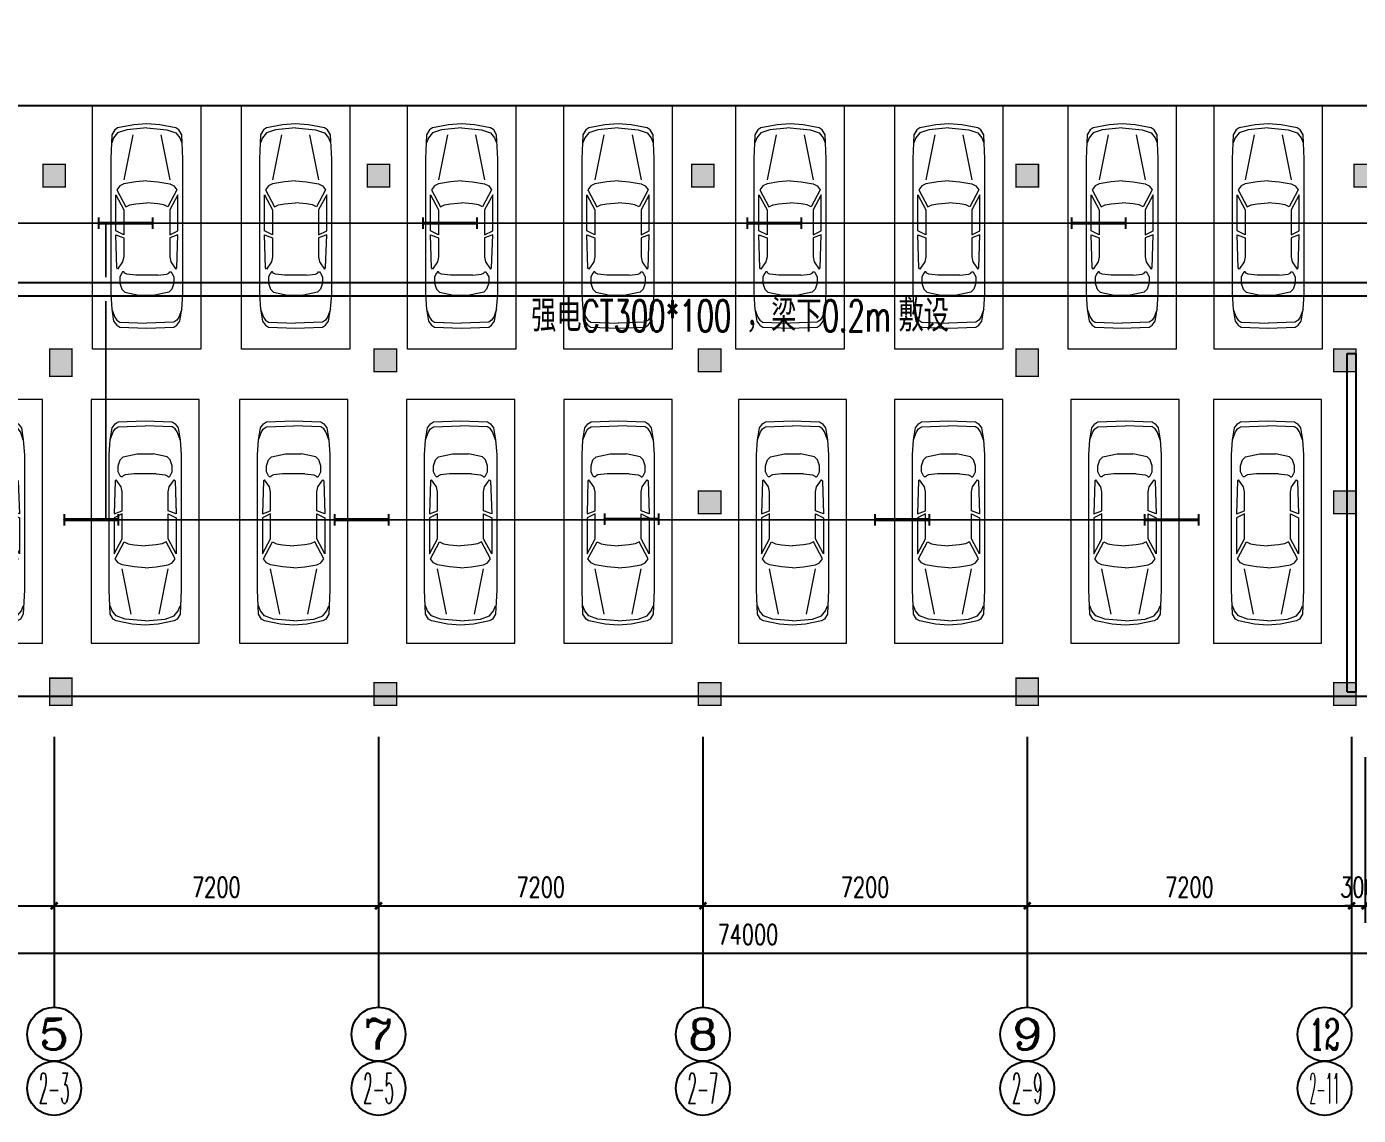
# Model space of a CAD drawing. Extents: x -6243262 to 3079315, y -2914302 to 172723.
# Drawn here: x -2154010 to -2124449, y -1016999 to -992844 of the extents above; entities that cross this region are included whole.
import ezdxf
from ezdxf.enums import TextEntityAlignment as Align

# ---------------------------------------------------------------- set-up
doc = ezdxf.new("R2010")
doc.units = 0
doc.header["$LTSCALE"] = 1000
for name, color, linetype in [('0-柱2', 6, 'Continuous'), ('0-柱网', 2, 'Continuous'), ('AXIS_TEXT', 7, 'Continuous'), ('CABLETRAY', 4, 'Continuous'), ('EQUIP-照明', 3, 'Continuous'), ('TEL_TEXT', 7, 'Continuous'), ('WIRE-照明', 1, 'Continuous')]:
    doc.layers.add(name, color=color, linetype=linetype)
doc.layers.add('车位', color=252, linetype='Continuous', lineweight=5)
doc.styles.add('_TCH_AXIS', font='COMPLEX', dxfattribs={"bigfont": 'GBCBIG'})
doc.styles.add('_TCH_DIM_T3', font='SIMPLEX', dxfattribs={"width": 0.705882, "bigfont": 'GBCBIG'})
doc.styles.add('_TEL_DIM', font='SIMPLEX', dxfattribs={"width": 0.8, "height": 3.5, "bigfont": 'HZTXT'})
doc.styles.add('COMPLEX', font='COMPLEX')
doc.styles.get("Standard").update_dxf_attribs({"font": 'gbenor.shx', "bigfont": 'gbcbig.shx'})
doc.dimstyles.new('_TCH_ARCH&&150', dxfattribs={"dimtxt": 446.25, "dimasz": 150, "dimexe": 375, "dimexo": 450, "dimgap": 189.375, "dimtad": 1, "dimdec": 0, "dimzin": 0, "dimdsep": 46, "dimtxsty": '_TCH_DIM_T3', "dimblk": 'ARCHTICK', "dimcen": 0.09, "dimclrt": 7, "dimazin": 2, "dimtfac": 1, "dimtdec": 0, "dimtix": 1, "dimtmove": 2, "dimatfit": 3, "dimfxl": 0, "dimtolj": 1, "dimtzin": 0, "dimarcsym": 0})

# ---------------------------------------------------------------- blocks, each defined once
blk = doc.blocks.new('chewei')
at = {"layer": '车位', "color": 0}
for p, q in [((49023, 154737), (49090, 154915)), ((49090, 154915), (49134, 154982)), ((49134, 154982), (49201, 155026)), ((49201, 155026), (49801, 155049)), ((50401, 155026), (49801, 155049)), ((50467, 154982), (50401, 155026)), ((50512, 154915), (50467, 154982)), ((50578, 154737), (50512, 154915)), ((49245, 154293), (49312, 154360)), ((49312, 154360), (49623, 154426)), ((49623, 154426), (49978, 154426)), ((50290, 154360), (49978, 154426)), ((50356, 154293), (50290, 154360)), ((49201, 154160), (49245, 154293)), ((49201, 154026), (49201, 154160)), ((49245, 153938), (49201, 154026)), ((50401, 154160), (50356, 154293)), ((50356, 153938), (50401, 154026)), ((50401, 154026), (50401, 154160)), ((49134, 153826), (49112, 153093)), ((49156, 153849), (49134, 153826)), ((49267, 153693), (49156, 153849)), ((49267, 153915), (49245, 153938)), ((49290, 153915), (49267, 153915)), ((49312, 153938), (49290, 153915)), ((49356, 153960), (49312, 153938)), ((49556, 153982), (49356, 153960)), ((50045, 153982), (49556, 153982)), ((50045, 153982), (50245, 153960)), ((50245, 153960), (50290, 153938)), ((50290, 153938), (50312, 153915)), ((50312, 153915), (50334, 153915)), ((50334, 153915), (50356, 153938)), ((50334, 153693), (50445, 153849)), ((50445, 153849), (50467, 153826)), ((50467, 153826), (50490, 153093)), ((49290, 153582), (49267, 153693)), ((49290, 153160), (49290, 153582)), ((50312, 153582), (50334, 153693)), ((50312, 153160), (50312, 153582)), ((49112, 153093), (49290, 153160)), ((50490, 153093), (50312, 153160)), ((49290, 153093), (49112, 153004)), ((49112, 153004), (49112, 152204)), ((49290, 152538), (49290, 153093)), ((50312, 153093), (50490, 153004)), ((50312, 152538), (50312, 153093)), ((50490, 153004), (50490, 152204)), ((49112, 152204), (49290, 152538)), ((50490, 152204), (50312, 152538)), ((49134, 152093), (49334, 152471)), ((49334, 152471), (49423, 152427)), ((49423, 152427), (49556, 152404)), ((49556, 152404), (49801, 152382)), ((50045, 152404), (49801, 152382)), ((50178, 152427), (50045, 152404)), ((50267, 152471), (50178, 152427)), ((50467, 152093), (50267, 152471)), ((49201, 152004), (49134, 152093)), ((49290, 151960), (49201, 152004)), ((49556, 151916), (49290, 151960)), ((50045, 151916), (50312, 151960)), ((50312, 151960), (50401, 152004)), ((50401, 152004), (50467, 152093)), ((49490, 150871), (49290, 151871)), ((49801, 151893), (49556, 151916)), ((49801, 151893), (50045, 151916)), ((50112, 150871), (50312, 151871)), ((49067, 150938), (49023, 151049)), ((49156, 150827), (49067, 150938)), ((49356, 150760), (49156, 150827)), ((50245, 150760), (50445, 150827)), ((50445, 150827), (50534, 150938)), ((50534, 150938), (50578, 151049)), ((49801, 150716), (49356, 150760)), ((49801, 150716), (50245, 150760))]:
    blk.add_line(p, q, dxfattribs=at)
for points in [[(48601, 150227), (51001, 150227), (51001, 155627), (48601, 155627)], [(50578, 154737), (50601, 154404), (50601, 151404), (50578, 150871), (50512, 150760), (50445, 150716), (50090, 150649), (49801, 150627), (49512, 150649), (49156, 150716), (49090, 150760), (49023, 150871), (49001, 151404), (49001, 154404), (49023, 154737), (49067, 155004), (49134, 155093), (49201, 155137), (49801, 155160), (50401, 155137), (50467, 155093), (50534, 155004)]]:
    blk.add_lwpolyline(points, close=True, dxfattribs=at)
blk = doc.blocks.new('0-柱2')
at = {"layer": '0-柱2'}
h = blk.add_hatch(color=0, dxfattribs=at)
h.dxf.hatch_style = 1
h.paths.add_polyline_path([(21450, 12000), (21950, 12000), (21950, 11500), (21450, 11500)])
h = blk.add_hatch(color=0, dxfattribs=at)
h.dxf.hatch_style = 1
h.paths.add_polyline_path([(28650, 12000), (29150, 12000), (29150, 11500), (28650, 11500)])
h = blk.add_hatch(color=0, dxfattribs=at)
h.dxf.hatch_style = 1
h.paths.add_polyline_path([(35850, 12000), (36350, 12000), (36350, 11500), (35850, 11500)])
h = blk.add_hatch(color=0, dxfattribs=at)
h.dxf.hatch_style = 1
h.paths.add_polyline_path([(43050, 12000), (43550, 12000), (43550, 11500), (43050, 11500)])
h = blk.add_hatch(color=0, dxfattribs=at)
h.dxf.hatch_style = 1
h.paths.add_polyline_path([(50550, 12000), (51050, 12000), (51050, 11500), (50550, 11500)])
at = {"layer": '0-柱2', "color": 0, "const_width": 30}
for points in [[(21450, 12000), (21950, 12000), (21950, 11500), (21450, 11500)], [(28650, 12000), (29150, 12000), (29150, 11500), (28650, 11500)], [(35850, 12000), (36350, 12000), (36350, 11500), (35850, 11500)], [(43050, 12000), (43550, 12000), (43550, 11500), (43050, 11500)], [(50550, 12000), (51050, 12000), (51050, 11500), (50550, 11500)]]:
    blk.add_lwpolyline(points, close=True, dxfattribs=at)
blk = doc.blocks.new('柱网22222')
at = {"layer": '0-柱网'}
h = blk.add_hatch(color=0, dxfattribs=at)
h.dxf.hatch_style = 1
h.paths.add_polyline_path([(97500, 330556), (98000, 330556), (98000, 330056), (97500, 330056)])
h = blk.add_hatch(color=0, dxfattribs=at)
h.dxf.hatch_style = 1
h.paths.add_polyline_path([(104550, 330556), (105050, 330556), (105050, 329956), (104550, 329956)])
h = blk.add_hatch(color=0, dxfattribs=at)
h.dxf.hatch_style = 1
h.paths.add_polyline_path([(111900, 330556), (112400, 330556), (112400, 329956), (111900, 329956)])
h = blk.add_hatch(color=0, dxfattribs=at)
h.dxf.hatch_style = 1
h.paths.add_polyline_path([(119100, 330556), (119600, 330556), (119600, 330056), (119100, 330056)])
h = blk.add_hatch(color=0, dxfattribs=at)
h.dxf.hatch_style = 1
h.paths.add_polyline_path([(126300, 330556), (126800, 330556), (126800, 330056), (126300, 330056)])
h = blk.add_hatch(color=0, dxfattribs=at)
h.dxf.hatch_style = 1
h.paths.add_polyline_path([(133350, 330556), (133850, 330556), (133850, 329956), (133350, 329956)])
h = blk.add_hatch(color=0, dxfattribs=at)
h.dxf.hatch_style = 1
h.paths.add_polyline_path([(140400, 330556), (140900, 330556), (140900, 330056), (140400, 330056)])
h = blk.add_hatch(color=0, dxfattribs=at)
h.dxf.hatch_style = 1
h.paths.add_polyline_path([(97500, 327406), (98000, 327406), (98000, 326906), (97500, 326906)])
h = blk.add_hatch(color=0, dxfattribs=at)
h.dxf.hatch_style = 1
h.paths.add_polyline_path([(104600, 327456), (105000, 327456), (105000, 326856), (104600, 326856)])
h = blk.add_hatch(color=0, dxfattribs=at)
h.dxf.hatch_style = 1
h.paths.add_polyline_path([(126300, 327406), (126800, 327406), (126800, 326906), (126300, 326906)])
h = blk.add_hatch(color=0, dxfattribs=at)
h.dxf.hatch_style = 1
h.paths.add_polyline_path([(140400, 327406), (140900, 327406), (140900, 326906), (140400, 326906)])
h = blk.add_hatch(color=0, dxfattribs=at)
h.dxf.hatch_style = 1
h.paths.add_polyline_path([(97500, 323156), (98000, 323156), (98000, 322656), (97500, 322656)])
h = blk.add_hatch(color=0, dxfattribs=at)
h.dxf.hatch_style = 1
h.paths.add_polyline_path([(104550, 323256), (105050, 323256), (105050, 322656), (104550, 322656)])
h = blk.add_hatch(color=0, dxfattribs=at)
h.dxf.hatch_style = 1
h.paths.add_polyline_path([(111900, 323256), (112400, 323256), (112400, 322656), (111900, 322656)])
h = blk.add_hatch(color=0, dxfattribs=at)
h.dxf.hatch_style = 1
h.paths.add_polyline_path([(119100, 323156), (119600, 323156), (119600, 322656), (119100, 322656)])
h = blk.add_hatch(color=0, dxfattribs=at)
h.dxf.hatch_style = 1
h.paths.add_polyline_path([(126300, 323156), (126800, 323156), (126800, 322656), (126300, 322656)])
h = blk.add_hatch(color=0, dxfattribs=at)
h.dxf.hatch_style = 1
h.paths.add_polyline_path([(133350, 323256), (133850, 323256), (133850, 322656), (133350, 322656)])
h = blk.add_hatch(color=0, dxfattribs=at)
h.dxf.hatch_style = 1
h.paths.add_polyline_path([(140400, 323156), (140900, 323156), (140900, 322656), (140400, 322656)])
at = {"layer": '0-柱网', "color": 0, "const_width": 30}
for points in [[(97500, 330556), (98000, 330556), (98000, 330056), (97500, 330056)], [(104550, 330556), (105050, 330556), (105050, 329956), (104550, 329956)], [(111900, 330556), (112400, 330556), (112400, 329956), (111900, 329956)], [(119100, 330556), (119600, 330556), (119600, 330056), (119100, 330056)], [(126300, 330556), (126800, 330556), (126800, 330056), (126300, 330056)], [(133350, 330556), (133850, 330556), (133850, 329956), (133350, 329956)], [(140400, 330556), (140900, 330556), (140900, 330056), (140400, 330056)], [(97500, 327406), (98000, 327406), (98000, 326906), (97500, 326906)], [(104600, 327456), (105000, 327456), (105000, 326856), (104600, 326856)], [(126300, 327406), (126800, 327406), (126800, 326906), (126300, 326906)], [(140400, 327406), (140900, 327406), (140900, 326906), (140400, 326906)], [(97500, 323156), (98000, 323156), (98000, 322656), (97500, 322656)], [(104550, 323256), (105050, 323256), (105050, 322656), (104550, 322656)], [(111900, 323256), (112400, 323256), (112400, 322656), (111900, 322656)], [(119100, 323156), (119600, 323156), (119600, 322656), (119100, 322656)], [(126300, 323156), (126800, 323156), (126800, 322656), (126300, 322656)], [(133350, 323256), (133850, 323256), (133850, 322656), (133350, 322656)], [(140400, 323156), (140900, 323156), (140900, 322656), (140400, 322656)]]:
    blk.add_lwpolyline(points, close=True, dxfattribs=at)
blk = doc.blocks.new('_ArchTick')
at = {"color": 0, "linetype": 'ByBlock', "const_width": 0.4}
blk.add_lwpolyline([(-0.5, -0.5), (0.5, 0.5)], dxfattribs=at)
blk = doc.blocks.new('*D566')
at = {"layer": '0-柱网', "color": 0, "lineweight": -2, "transparency": 16777216}
for p, q in [((1320574, -1195682), (1320574, -1200107)), ((1394574, -1195682), (1394574, -1200107)), ((1320574, -1199732), (1394574, -1199732))]:
    blk.add_line(p, q, dxfattribs=at)
at = {"layer": 'Defpoints', "color": 0, "transparency": 16777216}
for p in [(1320574, -1195232), (1394574, -1195232), (1394574, -1199732)]:
    blk.add_point(p, dxfattribs=at)
at = {"layer": '0-柱网', "color": 0, "lineweight": -2, "transparency": 16777216, "xscale": 150, "yscale": 150, "zscale": 150, "rotation": 180}
blk.add_blockref('_ArchTick', (1320574, -1199732), dxfattribs=at)
at = {"layer": '0-柱网', "color": 0, "lineweight": -2, "transparency": 16777216, "xscale": 150, "yscale": 150, "zscale": 150}
blk.add_blockref('_ArchTick', (1394574, -1199732), dxfattribs=at)
at = {"layer": '0-柱网', "color": 7, "transparency": 16777216, "insert": (1357574, -1199319), "char_height": 446.2, "attachment_point": 5, "style": '_TCH_DIM_T3'}
blk.add_mtext('\\A1;74000', dxfattribs=at)
blk = doc.blocks.new('*D572')
at = {"layer": '0-柱网', "color": 0, "lineweight": -2, "transparency": 16777216}
for p, q in [((1339174, -1195382), (1339174, -1199057)), ((1342174, -1195382), (1342174, -1199057)), ((1339174, -1198682), (1342174, -1198682))]:
    blk.add_line(p, q, dxfattribs=at)
at = {"layer": 'Defpoints', "color": 0, "transparency": 16777216}
for p in [(1339174, -1194932), (1342174, -1194932), (1342174, -1198682)]:
    blk.add_point(p, dxfattribs=at)
at = {"layer": '0-柱网', "color": 0, "lineweight": -2, "transparency": 16777216, "xscale": 150, "yscale": 150, "zscale": 150, "rotation": 180}
blk.add_blockref('_ArchTick', (1339174, -1198682), dxfattribs=at)
at = {"layer": '0-柱网', "color": 0, "lineweight": -2, "transparency": 16777216, "xscale": 150, "yscale": 150, "zscale": 150}
blk.add_blockref('_ArchTick', (1342174, -1198682), dxfattribs=at)
at = {"layer": '0-柱网', "color": 7, "transparency": 16777216, "insert": (1340674, -1198269), "char_height": 446.2, "attachment_point": 5, "style": '_TCH_DIM_T3'}
blk.add_mtext('\\A1;3000', dxfattribs=at)
blk = doc.blocks.new('*D573')
at = {"layer": '0-柱网', "color": 0, "lineweight": -2, "transparency": 16777216}
for p, q in [((1342174, -1195382), (1342174, -1199057)), ((1349374, -1195382), (1349374, -1199057)), ((1342174, -1198682), (1349374, -1198682))]:
    blk.add_line(p, q, dxfattribs=at)
at = {"layer": 'Defpoints', "color": 0, "transparency": 16777216}
for p in [(1342174, -1194932), (1349374, -1194932), (1349374, -1198682)]:
    blk.add_point(p, dxfattribs=at)
at = {"layer": '0-柱网', "color": 0, "lineweight": -2, "transparency": 16777216, "xscale": 150, "yscale": 150, "zscale": 150, "rotation": 180}
blk.add_blockref('_ArchTick', (1342174, -1198682), dxfattribs=at)
at = {"layer": '0-柱网', "color": 0, "lineweight": -2, "transparency": 16777216, "xscale": 150, "yscale": 150, "zscale": 150}
blk.add_blockref('_ArchTick', (1349374, -1198682), dxfattribs=at)
at = {"layer": '0-柱网', "color": 7, "transparency": 16777216, "insert": (1345774, -1198269), "char_height": 446.2, "attachment_point": 5, "style": '_TCH_DIM_T3'}
blk.add_mtext('\\A1;7200', dxfattribs=at)
blk = doc.blocks.new('*D574')
at = {"layer": '0-柱网', "color": 0, "lineweight": -2, "transparency": 16777216}
for p, q in [((1349374, -1195382), (1349374, -1199057)), ((1356574, -1195382), (1356574, -1199057)), ((1349374, -1198682), (1356574, -1198682))]:
    blk.add_line(p, q, dxfattribs=at)
at = {"layer": 'Defpoints', "color": 0, "transparency": 16777216}
for p in [(1349374, -1194932), (1356574, -1194932), (1356574, -1198682)]:
    blk.add_point(p, dxfattribs=at)
at = {"layer": '0-柱网', "color": 0, "lineweight": -2, "transparency": 16777216, "xscale": 150, "yscale": 150, "zscale": 150, "rotation": 180}
blk.add_blockref('_ArchTick', (1349374, -1198682), dxfattribs=at)
at = {"layer": '0-柱网', "color": 0, "lineweight": -2, "transparency": 16777216, "xscale": 150, "yscale": 150, "zscale": 150}
blk.add_blockref('_ArchTick', (1356574, -1198682), dxfattribs=at)
at = {"layer": '0-柱网', "color": 7, "transparency": 16777216, "insert": (1352974, -1198269), "char_height": 446.2, "attachment_point": 5, "style": '_TCH_DIM_T3'}
blk.add_mtext('\\A1;7200', dxfattribs=at)
blk = doc.blocks.new('*D575')
at = {"layer": '0-柱网', "color": 0, "lineweight": -2, "transparency": 16777216}
for p, q in [((1356574, -1195382), (1356574, -1199057)), ((1363774, -1195382), (1363774, -1199057)), ((1356574, -1198682), (1363774, -1198682))]:
    blk.add_line(p, q, dxfattribs=at)
at = {"layer": 'Defpoints', "color": 0, "transparency": 16777216}
for p in [(1356574, -1194932), (1363774, -1194932), (1363774, -1198682)]:
    blk.add_point(p, dxfattribs=at)
at = {"layer": '0-柱网', "color": 0, "lineweight": -2, "transparency": 16777216, "xscale": 150, "yscale": 150, "zscale": 150, "rotation": 180}
blk.add_blockref('_ArchTick', (1356574, -1198682), dxfattribs=at)
at = {"layer": '0-柱网', "color": 0, "lineweight": -2, "transparency": 16777216, "xscale": 150, "yscale": 150, "zscale": 150}
blk.add_blockref('_ArchTick', (1363774, -1198682), dxfattribs=at)
at = {"layer": '0-柱网', "color": 7, "transparency": 16777216, "insert": (1360174, -1198269), "char_height": 446.2, "attachment_point": 5, "style": '_TCH_DIM_T3'}
blk.add_mtext('\\A1;7200', dxfattribs=at)
blk = doc.blocks.new('*D576')
at = {"layer": '0-柱网', "color": 0, "lineweight": -2, "transparency": 16777216}
for p, q in [((1363774, -1195382), (1363774, -1199057)), ((1370974, -1195382), (1370974, -1199057)), ((1363774, -1198682), (1370974, -1198682))]:
    blk.add_line(p, q, dxfattribs=at)
at = {"layer": 'Defpoints', "color": 0, "transparency": 16777216}
for p in [(1363774, -1194932), (1370974, -1194932), (1370974, -1198682)]:
    blk.add_point(p, dxfattribs=at)
at = {"layer": '0-柱网', "color": 0, "lineweight": -2, "transparency": 16777216, "xscale": 150, "yscale": 150, "zscale": 150, "rotation": 180}
blk.add_blockref('_ArchTick', (1363774, -1198682), dxfattribs=at)
at = {"layer": '0-柱网', "color": 0, "lineweight": -2, "transparency": 16777216, "xscale": 150, "yscale": 150, "zscale": 150}
blk.add_blockref('_ArchTick', (1370974, -1198682), dxfattribs=at)
at = {"layer": '0-柱网', "color": 7, "transparency": 16777216, "insert": (1367374, -1198269), "char_height": 446.2, "attachment_point": 5, "style": '_TCH_DIM_T3'}
blk.add_mtext('\\A1;7200', dxfattribs=at)
blk = doc.blocks.new('*D577')
at = {"layer": '0-柱网', "color": 0, "lineweight": -2, "transparency": 16777216}
for p, q in [((1370974, -1195382), (1370974, -1199057)), ((1371274, -1195382), (1371274, -1199057)), ((1370974, -1198682), (1370824, -1198682)), ((1370974, -1198682), (1371274, -1198682)), ((1371274, -1198682), (1371424, -1198682))]:
    blk.add_line(p, q, dxfattribs=at)
at = {"layer": 'Defpoints', "color": 0, "transparency": 16777216}
for p in [(1370974, -1194932), (1371274, -1194932), (1371274, -1198682)]:
    blk.add_point(p, dxfattribs=at)
at = {"layer": '0-柱网', "color": 0, "lineweight": -2, "transparency": 16777216, "xscale": 150, "yscale": 150, "zscale": 150}
blk.add_blockref('_ArchTick', (1370974, -1198682), dxfattribs=at)
at = {"layer": '0-柱网', "color": 0, "lineweight": -2, "transparency": 16777216, "xscale": 150, "yscale": 150, "zscale": 150, "rotation": 180}
blk.add_blockref('_ArchTick', (1371274, -1198682), dxfattribs=at)
at = {"layer": '0-柱网', "color": 7, "transparency": 16777216, "insert": (1371124, -1198269), "char_height": 446.2, "attachment_point": 5, "style": '_TCH_DIM_T3'}
blk.add_mtext('\\A1;300', dxfattribs=at)
blk = doc.blocks.new('_AXISO')
at = {"color": 0}
blk.add_circle((0, 0), 0.5, dxfattribs=at)
at = {"layer": 'AXIS_TEXT', "color": 0, "style": 'COMPLEX', "width": 1.041667}
blk.add_attdef('A', text='', height=0.56, dxfattribs=at).set_placement((-0.25, -0.28), (0.25, -0.28), align=Align.FIT)
blk = doc.blocks.new('$equip$00001159')
for p, q in [((-1.2, 0.25), (-1.2, -0.25)), ((-1.2, 0), (1.2, 0)), ((1.2, 0.25), (1.2, -0.25))]:
    blk.add_line(p, q)
at = {"const_width": 0.14}
blk.add_lwpolyline([(-1.2, 0), (1.2, 0)], dxfattribs=at)
at = {"layer": 'EQUIP-照明'}
for p in [(-1.2, 0), (0, 0), (1.2, 0)]:
    blk.add_point(p, dxfattribs=at)
at = {"layer": 'EQUIP-照明', "flags": 9}
blk.add_attdef('A', (0, 0), '', height=0.00002, dxfattribs=at)
blk = doc.blocks.new('345634')
at = {"layer": '0-柱网', "color": 8}
for p, q in [((1382675.2, -1180931.9), (1334874.1, -1180931.9)), ((1370874.1, -1193931.9), (1370874.1, -1186431.9)), ((1370874.1, -1186431.9), (1371074.1, -1186431.9)), ((1371074.1, -1193931.9), (1371074.1, -1186431.9)), ((1370874.1, -1193931.9), (1371074.1, -1193931.9)), ((1342174.1, -1194931.9), (1342174.1, -1200931.9)), ((1349374.1, -1194931.9), (1349374.1, -1200931.9)), ((1356574.1, -1194931.9), (1356574.1, -1200931.9)), ((1363774.1, -1194931.9), (1363774.1, -1200931.9)), ((1370974.1, -1194931.9), (1370974.1, -1200931.9)), ((1370798.4, -1201107.6), (1370974.1, -1200931.9))]:
    blk.add_line(p, q, dxfattribs=at)
blk.add_lwpolyline([(1338674.1, -1194031.9), (1394633.1, -1194031.9), (1399308.6, -1185583.5), (1385044.2, -1162824.9)], dxfattribs=at)
for centre in [(1342174.1, -1202731.9), (1349374.1, -1202731.9), (1356574.1, -1202731.9), (1363774.1, -1202731.9), (1370374.1, -1202731.9)]:
    blk.add_circle(centre, 600, dxfattribs=at)
for name, p in [('0-柱2', (1320474.1, -1194231.9)), ('柱网22222', (1230173.7, -1516887.8)), ('chewei', (1290911.7, -1343079.4)), ('chewei', (1294395.1, -1343079.4)), ('chewei', (1297690, -1343079.4)), ('chewei', (1301395.8, -1343079.4)), ('chewei', (1304890, -1343079.4)), ('chewei', (1308763.2, -1343079.4)), ('chewei', (1312227.9, -1343079.4)), ('chewei', (1316143.5, -1343079.4)), ('chewei', (1319308.4, -1343079.4))]:
    blk.add_blockref(name, p, dxfattribs=at)
at = {"layer": '0-柱网', "color": 8, "xscale": -1, "rotation": 180}
for p in [(1294427.8, -1030705.1), (1297733.2, -1030705.1), (1301418.3, -1030705.1), (1304889.2, -1030705.1), (1308707.6, -1030705.1), (1312230.8, -1030705.1), (1316081.7, -1030705.1), (1319320.1, -1030705.1)]:
    blk.add_blockref('chewei', p, dxfattribs=at)
at = {"layer": '0-柱网', "color": 8}
ref = blk.add_blockref('_AXISO', (1342174.1, -1201531.9), dxfattribs=dict(at, xscale=1200, yscale=1200, zscale=1200))
ref.add_attrib('A', '5', dxfattribs={"layer": 'AXIS_TEXT', "color": 8, "height": 678.8, "style": '_TCH_AXIS', "width": 1.5}).set_placement((1341834.7, -1201871.3), (1342513.5, -1201871.3), align=Align.FIT)
ref = blk.add_blockref('_AXISO', (1349374.1, -1201531.9), dxfattribs=dict(at, xscale=1200, yscale=1200, zscale=1200))
ref.add_attrib('A', '7', dxfattribs={"layer": 'AXIS_TEXT', "color": 8, "height": 678.8, "style": '_TCH_AXIS', "width": 1.5}).set_placement((1349034.7, -1201871.3), (1349713.5, -1201871.3), align=Align.FIT)
ref = blk.add_blockref('_AXISO', (1356574.1, -1201531.9), dxfattribs=dict(at, xscale=1200, yscale=1200, zscale=1200))
ref.add_attrib('A', '8', dxfattribs={"layer": 'AXIS_TEXT', "color": 8, "height": 678.8, "style": '_TCH_AXIS', "width": 1.5}).set_placement((1356234.7, -1201871.3), (1356913.5, -1201871.3), align=Align.FIT)
ref = blk.add_blockref('_AXISO', (1363774.1, -1201531.9), dxfattribs=dict(at, xscale=1200, yscale=1200, zscale=1200))
ref.add_attrib('A', '9', dxfattribs={"layer": 'AXIS_TEXT', "color": 8, "height": 678.8, "style": '_TCH_AXIS', "width": 1.5}).set_placement((1363434.7, -1201871.3), (1364113.5, -1201871.3), align=Align.FIT)
ref = blk.add_blockref('_AXISO', (1370374.1, -1201531.9), dxfattribs=dict(at, xscale=1200, yscale=1200, zscale=1200))
ref.add_attrib('A', '12', dxfattribs={"layer": 'AXIS_TEXT', "color": 8, "height": 678.82, "style": '_TCH_AXIS', "width": 0.724138}).set_placement((1370034.7, -1201871.3), (1370713.5, -1201871.3), align=Align.FIT)
at = {"layer": '0-柱网', "color": 7, "style": '_TCH_AXIS'}
for s, width, p, p2 in [('2-3', 0.35, (1341834.7, -1203071.3), (1342513.5, -1203071.3)), ('2-5', 0.35, (1349034.7, -1203071.3), (1349713.5, -1203071.3)), ('2-7', 0.35, (1356234.7, -1203071.3), (1356913.5, -1203071.3)), ('2-9', 0.35, (1363434.7, -1203071.3), (1364113.5, -1203071.3)), ('2-11', 0.3, (1370034.7, -1203071.3), (1370713.5, -1203071.3))]:
    blk.add_text(s, height=678.82, dxfattribs=dict(at, width=width)).set_placement(p, p2, align=Align.FIT)
at = {"layer": '0-柱网', "color": 8}
for p1, p2, distance, picture, middle in [((1339174.1, -1194931.9), (1342174.1, -1194931.9), -3750, '*D572', (1340674.1, -1198269.4)), ((1342174.1, -1194931.9), (1349374.1, -1194931.9), -3750, '*D573', (1345774.1, -1198269.4)), ((1349374.1, -1194931.9), (1356574.1, -1194931.9), -3750, '*D574', (1352974.1, -1198269.4)), ((1356574.1, -1194931.9), (1363774.1, -1194931.9), -3750, '*D575', (1360174.1, -1198269.4)), ((1363774.1, -1194931.9), (1370974.1, -1194931.9), -3750, '*D576', (1367374.1, -1198269.4)), ((1370974.1, -1194931.9), (1371274.1, -1194931.9), -3750, '*D577', (1371124.1, -1198269.4)), ((1320574.1, -1195231.9), (1394574.1, -1195231.9), -4500, '*D566', (1357574.1, -1199319.4))]:
    dim = blk.add_aligned_dim(p1=p1, p2=p2, distance=distance, dimstyle='_TCH_ARCH&&150', dxfattribs=at)
    dim.commit()
    dim.dimension.update_dxf_attribs({"geometry": picture, "text_midpoint": middle})

msp = doc.modelspace()

# ---------------------------------------------------------------- linework, layer by layer
at = {"layer": 'CABLETRAY'}
for p, q in [((-2162867.2, -998520.6), (-2118531.1, -998520.6)), ((-2118531.1, -998820.6), (-2162867.2, -998820.6))]:
    msp.add_line(p, q, dxfattribs=at)
at = {"layer": 'WIRE-照明', "linetype": 'Continuous', "const_width": 35}
for points in [[(-2158415, -997204.3), (-2152415, -997204.3)], [(-2152250.9, -998408.1), (-2152250.9, -997204.3)], [(-2151215, -997204.3), (-2145215, -997204.3)], [(-2144015, -997204.3), (-2138015, -997204.3)], [(-2136815, -997204.3), (-2130815, -997204.3)], [(-2129615, -997204.3), (-2123615, -997204.3)], [(-2152250.9, -1003783.9), (-2152250.9, -998933.1)], [(-2151978.4, -1003784.6), (-2147178.4, -1003784.6)], [(-2145978.4, -1003784.6), (-2141184.8, -1003784.6)], [(-2139984.8, -1003784.6), (-2135178.4, -1003784.6)], [(-2133978.4, -1003784.6), (-2129199.4, -1003784.6)]]:
    msp.add_lwpolyline(points, dxfattribs=at)

# ---------------------------------------------------------------- block references
at = {"color": 8}
msp.add_blockref('345634', (-3495572.8, 186333), dxfattribs=at)
at = {"layer": 'EQUIP-照明', "xscale": 500, "yscale": 500, "zscale": 500}
for p in [(-2151815, -997204.3), (-2144615, -997204.3), (-2137415, -997204.3), (-2130215, -997204.3), (-2152578.4, -1003783.9), (-2146578.4, -1003783.9), (-2140584.8, -1003771.2), (-2134578.4, -1003783.9), (-2128599.4, -1003784.6)]:
    msp.add_blockref('$equip$00001159', p, dxfattribs=at)

# ---------------------------------------------------------------- texts
at = {"layer": 'TEL_TEXT', "style": '_TEL_DIM'}
for s, width, p in [('强电', 0.8, (-2142810.7, -999608.7)), ('，梁下', 0.8, (-2138042.7, -999608.7)), ('敷设', 0.8, (-2134656, -999608.7)), ('CT300*100', 0.64, (-2141690.7, -999608.7)), ('0.2m', 0.64, (-2136362.7, -999608.7))]:
    msp.add_text(s, height=700, dxfattribs=dict(at, width=width)).set_placement(p)

doc.saveas('drawing.dxf')
